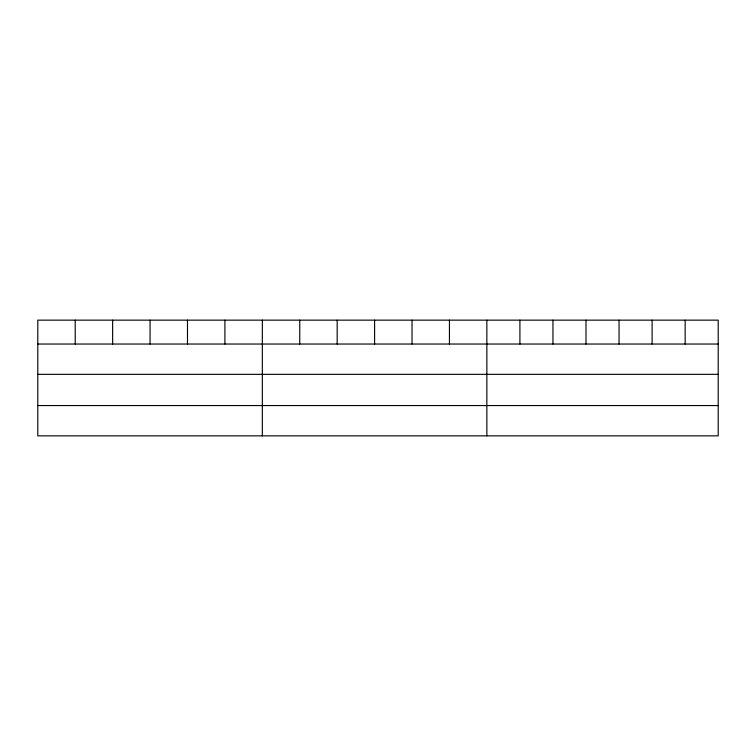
<?xml version="1.0" encoding="UTF-8"?>
<svg xmlns="http://www.w3.org/2000/svg" width="756" height="756" viewBox="0 0 756 756"><rect width="100%" height="100%" fill="white"/><g stroke="black" fill="none" stroke-linecap="round" stroke-linejoin="round"><path stroke-width="1.13" d="M718.2 374.333L718.2 320.147L37.8 320.147L37.8 435.853L718.2 435.853L718.2 374.333L37.8 374.333M37.8 344.037L718.2 344.037M37.8 405.556L718.2 405.556M685.153 320.147L685.153 344.037M652.107 320.147L652.107 344.037M619.06 320.147L619.06 344.037M586.004 320.147L586.004 344.037M552.957 320.147L552.957 344.037M519.911 320.147L519.911 344.037M486.864 320.147L486.864 435.853M449.442 320.147L449.442 344.037M412.02 320.147L412.02 344.037M374.598 320.147L374.598 344.037M337.176 320.147L337.176 344.037M299.754 320.147L299.754 344.037M262.332 320.147L262.332 435.853M224.91 320.147L224.91 344.037M187.488 320.147L187.488 344.037M150.066 320.147L150.066 344.037M112.644 320.147L112.644 344.037M75.222 320.147L75.222 344.037"/></g></svg>
